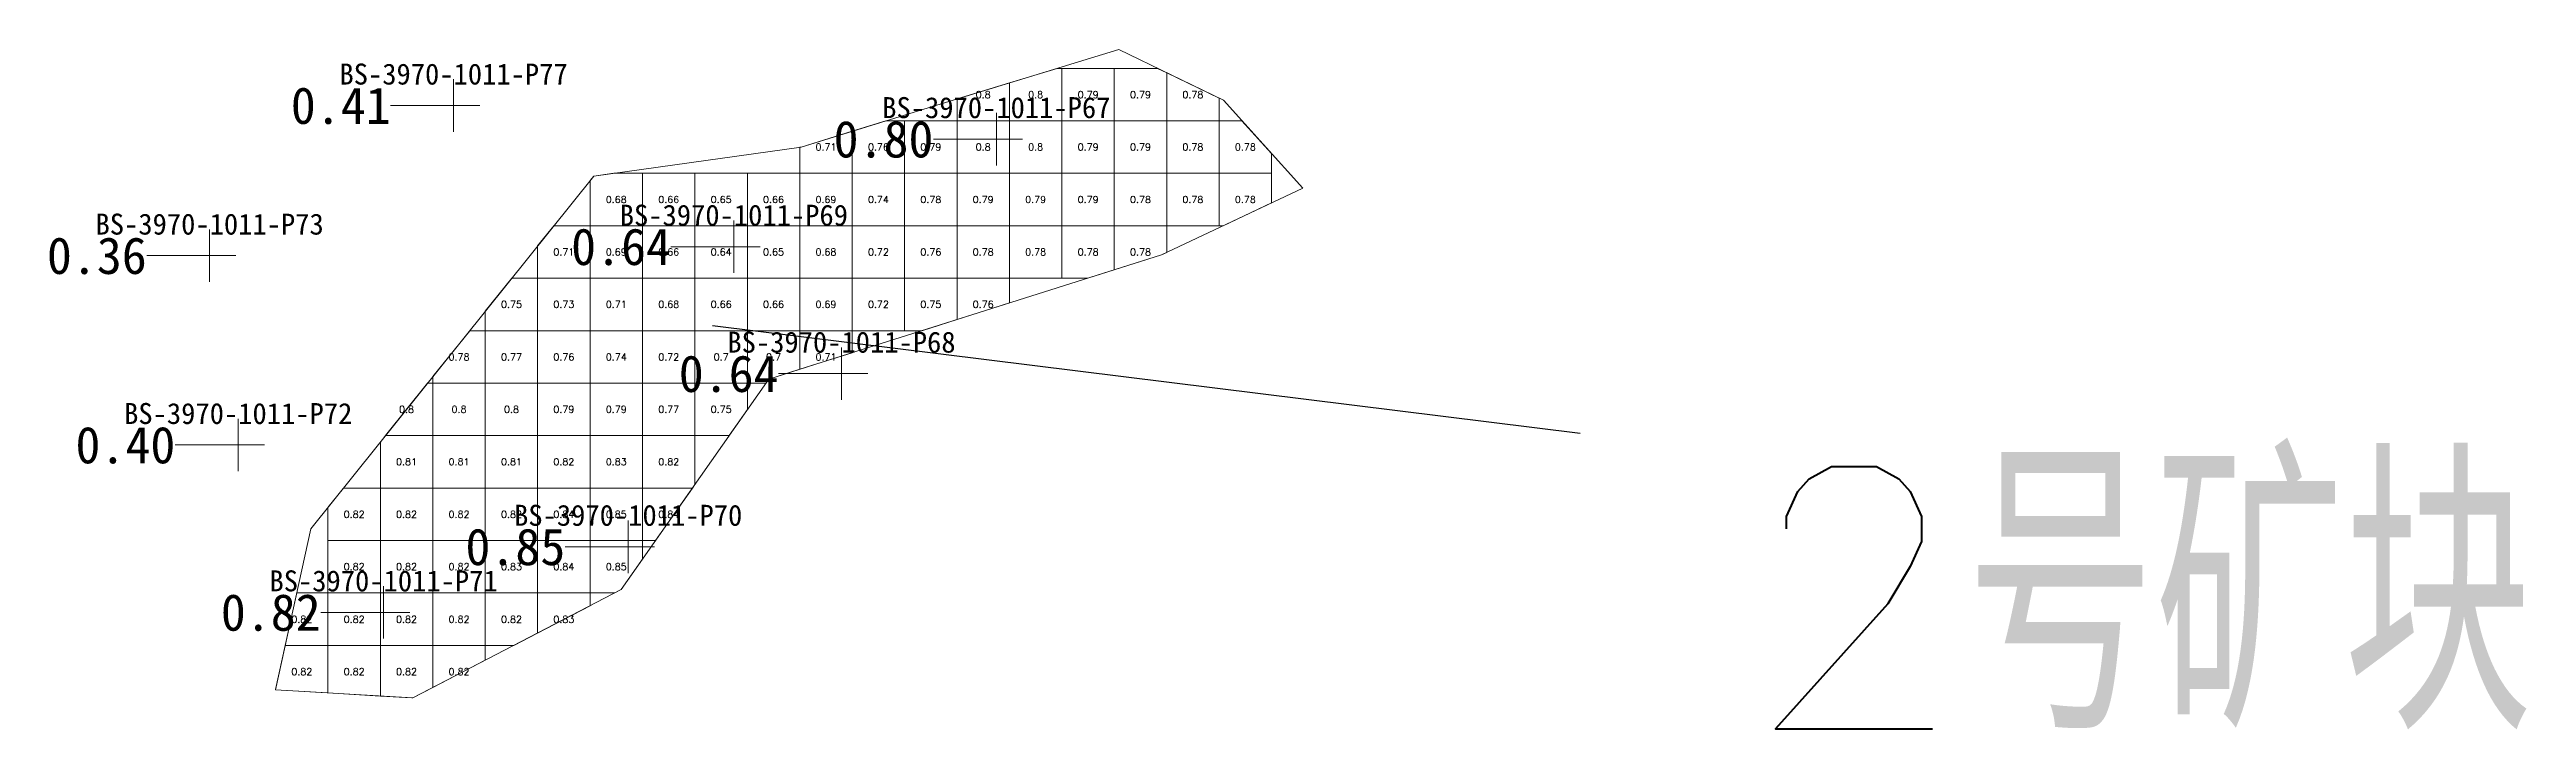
# Model space of a CAD drawing. Header units: inches. Extents: x 469757.4 to 469831.7, y 4349749.4 to 4349769.3.
# Drawn here: x 469784.46 to 469831.71, y 4349754.44 to 4349767.4 of the extents above; entities that cross this region are included whole.
import ezdxf
from ezdxf.enums import TextEntityAlignment as Align

# ---------------------------------------------------------------- set-up
doc = ezdxf.new("R2010")
doc.units = ezdxf.units.IN
doc.header["$MEASUREMENT"] = 0
for name, color, linetype, lineweight in [('孔口文字', 7, 'Continuous', 0), ('点', 7, 'Continuous', 0), ('爆区方格网', 7, 'Continuous', 0), ('线条', 7, 'Continuous', 0), ('钻孔', 7, 'Continuous', 0)]:
    doc.layers.add(name, color=color, linetype=linetype, lineweight=lineweight)
doc.styles.add('3dmine_textStyle_1', font='txt.shx', dxfattribs={"height": 1, "bigfont": 'gbcbig.shx'})
doc.styles.add('3dmine_textStyle_2', font='simsunb.ttf', dxfattribs={"height": 1})
doc.styles.add('Standard_Shx', font='txt.shx', dxfattribs={"bigfont": 'gbcbig.shx'})

msp = doc.modelspace()

# ---------------------------------------------------------------- hatches: boundary and pattern name
at = {"layer": '钻孔', "linetype": 'Continuous', "lineweight": 0, "true_color": 0x808080, "extrusion": (0, 1, 0)}
for points in [[(-469793.168, 3960.64), (-469792.168, 3960.64), (-469792.168, 3972.64), (-469793.168, 3972.64)], [(-469788.515, 3960.32), (-469787.515, 3960.32), (-469787.515, 3972.32), (-469788.515, 3972.32)], [(-469789.06, 3960.25), (-469788.06, 3960.25), (-469788.06, 3972.25), (-469789.06, 3972.25)]]:
    msp.add_hatch(color=8, dxfattribs=at).paths.add_polyline_path(points, flags=0)
at = {"layer": '钻孔', "linetype": 'Continuous', "lineweight": 0, "true_color": 0x00ffff, "extrusion": (0, 1, 0)}
for points in [[(-469803.522, 3960.91), (-469802.522, 3960.91), (-469802.522, 3972.91), (-469803.522, 3972.91)], [(-469798.515, 3960.88), (-469797.515, 3960.88), (-469797.515, 3972.88), (-469798.515, 3972.88)], [(-469800.568, 3960.97), (-469799.568, 3960.97), (-469799.568, 3972.97), (-469800.568, 3972.97)], [(-469796.499, 3960.69), (-469795.499, 3960.69), (-469795.499, 3972.69), (-469796.499, 3972.69)], [(-469791.833, 3960.33), (-469790.833, 3960.33), (-469790.833, 3972.33), (-469791.833, 3972.33)]]:
    msp.add_hatch(color=4, dxfattribs=at).paths.add_polyline_path(points, flags=0)

# ---------------------------------------------------------------- linework, layer by layer
msp.add_line((469797.106, 4349762.138), (469813.657, 4349760.088))
at = {"color": 4, "linetype": 'Continuous', "lineweight": 0, "true_color": 0x00ffff, "elevation": 3972.29}
msp.add_lwpolyline([(469789.446, 4349758.265), (469788.771, 4349755.193), (469791.392, 4349755.038), (469795.365, 4349757.103), (469798.18, 4349761.115), (469799.201, 4349761.438), (469802.316, 4349762.423), (469805.674, 4349763.484), (469808.366, 4349764.758), (469806.853, 4349766.431), (469804.861, 4349767.396), (469801.301, 4349766.314), (469798.797, 4349765.539), (469794.841, 4349764.985), (469789.446, 4349758.265), (469789.446, 4349758.265)], dxfattribs=at)
at = {"layer": '点', "color": 138, "linetype": 'Continuous', "lineweight": 0, "true_color": 0x004c4c}
for points, elevation in [([(469792.168, 4349765.83), (469792.168, 4349766.83)], 3972.64), ([(469792.668, 4349766.33), (469791.668, 4349766.33)], 3972.64), ([(469802.522, 4349765.19), (469802.522, 4349766.19)], 3972.91), ([(469803.022, 4349765.69), (469802.022, 4349765.69)], 3972.91), ([(469787.515, 4349762.97), (469787.515, 4349763.97)], 3972.32), ([(469797.515, 4349763.14), (469797.515, 4349764.14)], 3972.88), ([(469788.015, 4349763.47), (469787.015, 4349763.47)], 3972.32), ([(469798.015, 4349763.64), (469797.015, 4349763.64)], 3972.88), ([(469799.568, 4349760.72), (469799.568, 4349761.72)], 3972.97), ([(469800.068, 4349761.22), (469799.068, 4349761.22)], 3972.97), ([(469788.06, 4349759.36), (469788.06, 4349760.36)], 3972.25), ([(469788.56, 4349759.86), (469787.56, 4349759.86)], 3972.25), ([(469795.499, 4349757.42), (469795.499, 4349758.42)], 3972.69), ([(469795.999, 4349757.92), (469794.999, 4349757.92)], 3972.69), ([(469790.833, 4349756.17), (469790.833, 4349757.17)], 3972.33), ([(469791.333, 4349756.67), (469790.333, 4349756.67)], 3972.33)]:
    msp.add_lwpolyline(points, dxfattribs=dict(at, elevation=elevation))
at = {"layer": '爆区方格网', "color": 4, "linetype": 'Continuous', "lineweight": 0, "true_color": 0x00ffff, "elevation": 3972.33}
for points in [[(469803.772, 4349766.039), (469802.772, 4349766.039), (469802.772, 4349766.762), (469803.685, 4349767.039), (469803.772, 4349767.039), (469803.772, 4349766.039)], [(469804.772, 4349766.039), (469803.772, 4349766.039), (469803.772, 4349767.039), (469804.772, 4349767.039), (469804.772, 4349766.039)], [(469805.772, 4349766.955), (469805.772, 4349766.039), (469804.772, 4349766.039), (469804.772, 4349767.039), (469805.599, 4349767.039), (469805.772, 4349766.955)], [(469806.772, 4349766.47), (469806.772, 4349766.039), (469805.772, 4349766.039), (469805.772, 4349766.955), (469806.772, 4349766.47)], [(469802.772, 4349766.039), (469801.772, 4349766.039), (469801.772, 4349766.458), (469802.772, 4349766.762), (469802.772, 4349766.039)], [(469799.772, 4349765.039), (469798.772, 4349765.039), (469798.772, 4349765.536), (469798.797, 4349765.539), (469799.772, 4349765.841), (469799.772, 4349765.039)], [(469800.772, 4349765.039), (469799.772, 4349765.039), (469799.772, 4349765.841), (469800.412, 4349766.039), (469800.772, 4349766.039), (469800.772, 4349765.039)], [(469801.772, 4349765.039), (469800.772, 4349765.039), (469800.772, 4349766.039), (469801.772, 4349766.039), (469801.772, 4349765.039)], [(469802.772, 4349765.039), (469801.772, 4349765.039), (469801.772, 4349766.039), (469802.772, 4349766.039), (469802.772, 4349765.039)], [(469803.772, 4349765.039), (469802.772, 4349765.039), (469802.772, 4349766.039), (469803.772, 4349766.039), (469803.772, 4349765.039)], [(469804.772, 4349765.039), (469803.772, 4349765.039), (469803.772, 4349766.039), (469804.772, 4349766.039), (469804.772, 4349765.039)], [(469805.772, 4349765.039), (469804.772, 4349765.039), (469804.772, 4349766.039), (469805.772, 4349766.039), (469805.772, 4349765.039)], [(469806.772, 4349765.039), (469805.772, 4349765.039), (469805.772, 4349766.039), (469806.772, 4349766.039), (469806.772, 4349765.039)], [(469807.772, 4349765.414), (469807.772, 4349765.039), (469806.772, 4349765.039), (469806.772, 4349766.039), (469807.208, 4349766.039), (469807.772, 4349765.414)], [(469795.772, 4349764.039), (469794.772, 4349764.039), (469794.772, 4349764.899), (469794.841, 4349764.985), (469795.228, 4349765.039), (469795.772, 4349765.039), (469795.772, 4349764.039)], [(469796.772, 4349764.039), (469795.772, 4349764.039), (469795.772, 4349765.039), (469796.772, 4349765.039), (469796.772, 4349764.039)], [(469797.772, 4349764.039), (469796.772, 4349764.039), (469796.772, 4349765.039), (469797.772, 4349765.039), (469797.772, 4349764.039)], [(469798.772, 4349764.039), (469797.772, 4349764.039), (469797.772, 4349765.039), (469798.772, 4349765.039), (469798.772, 4349764.039)], [(469799.772, 4349764.039), (469798.772, 4349764.039), (469798.772, 4349765.039), (469799.772, 4349765.039), (469799.772, 4349764.039)], [(469800.772, 4349764.039), (469799.772, 4349764.039), (469799.772, 4349765.039), (469800.772, 4349765.039), (469800.772, 4349764.039)], [(469801.772, 4349764.039), (469800.772, 4349764.039), (469800.772, 4349765.039), (469801.772, 4349765.039), (469801.772, 4349764.039)], [(469802.772, 4349764.039), (469801.772, 4349764.039), (469801.772, 4349765.039), (469802.772, 4349765.039), (469802.772, 4349764.039)], [(469803.772, 4349764.039), (469802.772, 4349764.039), (469802.772, 4349765.039), (469803.772, 4349765.039), (469803.772, 4349764.039)], [(469804.772, 4349764.039), (469803.772, 4349764.039), (469803.772, 4349765.039), (469804.772, 4349765.039), (469804.772, 4349764.039)], [(469805.772, 4349764.039), (469804.772, 4349764.039), (469804.772, 4349765.039), (469805.772, 4349765.039), (469805.772, 4349764.039)], [(469806.772, 4349764.039), (469805.772, 4349764.039), (469805.772, 4349765.039), (469806.772, 4349765.039), (469806.772, 4349764.039)], [(469807.772, 4349764.477), (469806.847, 4349764.039), (469806.772, 4349764.039), (469806.772, 4349765.039), (469807.772, 4349765.039), (469807.772, 4349764.477)], [(469794.772, 4349763.039), (469793.772, 4349763.039), (469793.772, 4349763.654), (469794.082, 4349764.039), (469794.772, 4349764.039), (469794.772, 4349763.039)], [(469795.772, 4349763.039), (469794.772, 4349763.039), (469794.772, 4349764.039), (469795.772, 4349764.039), (469795.772, 4349763.039)], [(469796.772, 4349763.039), (469795.772, 4349763.039), (469795.772, 4349764.039), (469796.772, 4349764.039), (469796.772, 4349763.039)], [(469797.772, 4349763.039), (469796.772, 4349763.039), (469796.772, 4349764.039), (469797.772, 4349764.039), (469797.772, 4349763.039)], [(469798.772, 4349763.039), (469797.772, 4349763.039), (469797.772, 4349764.039), (469798.772, 4349764.039), (469798.772, 4349763.039)], [(469799.772, 4349763.039), (469798.772, 4349763.039), (469798.772, 4349764.039), (469799.772, 4349764.039), (469799.772, 4349763.039)], [(469800.772, 4349763.039), (469799.772, 4349763.039), (469799.772, 4349764.039), (469800.772, 4349764.039), (469800.772, 4349763.039)], [(469801.772, 4349763.039), (469800.772, 4349763.039), (469800.772, 4349764.039), (469801.772, 4349764.039), (469801.772, 4349763.039)], [(469802.772, 4349763.039), (469801.772, 4349763.039), (469801.772, 4349764.039), (469802.772, 4349764.039), (469802.772, 4349763.039)], [(469803.772, 4349763.039), (469802.772, 4349763.039), (469802.772, 4349764.039), (469803.772, 4349764.039), (469803.772, 4349763.039)], [(469804.772, 4349763.199), (469804.265, 4349763.039), (469803.772, 4349763.039), (469803.772, 4349764.039), (469804.772, 4349764.039), (469804.772, 4349763.199)], [(469805.772, 4349763.531), (469805.674, 4349763.484), (469804.772, 4349763.199), (469804.772, 4349764.039), (469805.772, 4349764.039), (469805.772, 4349763.531)], [(469793.772, 4349762.039), (469792.772, 4349762.039), (469792.772, 4349762.408), (469793.279, 4349763.039), (469793.772, 4349763.039), (469793.772, 4349762.039)], [(469794.772, 4349762.039), (469793.772, 4349762.039), (469793.772, 4349763.039), (469794.772, 4349763.039), (469794.772, 4349762.039)], [(469795.772, 4349762.039), (469794.772, 4349762.039), (469794.772, 4349763.039), (469795.772, 4349763.039), (469795.772, 4349762.039)], [(469796.772, 4349762.039), (469795.772, 4349762.039), (469795.772, 4349763.039), (469796.772, 4349763.039), (469796.772, 4349762.039)], [(469797.772, 4349762.039), (469796.772, 4349762.039), (469796.772, 4349763.039), (469797.772, 4349763.039), (469797.772, 4349762.039)], [(469798.772, 4349762.039), (469797.772, 4349762.039), (469797.772, 4349763.039), (469798.772, 4349763.039), (469798.772, 4349762.039)], [(469799.772, 4349762.039), (469798.772, 4349762.039), (469798.772, 4349763.039), (469799.772, 4349763.039), (469799.772, 4349762.039)], [(469800.772, 4349762.039), (469799.772, 4349762.039), (469799.772, 4349763.039), (469800.772, 4349763.039), (469800.772, 4349762.039)], [(469801.772, 4349762.251), (469801.102, 4349762.039), (469800.772, 4349762.039), (469800.772, 4349763.039), (469801.772, 4349763.039), (469801.772, 4349762.251)], [(469802.772, 4349762.567), (469802.316, 4349762.423), (469801.772, 4349762.251), (469801.772, 4349763.039), (469802.772, 4349763.039), (469802.772, 4349762.567)], [(469792.772, 4349761.039), (469791.772, 4349761.039), (469791.772, 4349761.163), (469792.476, 4349762.039), (469792.772, 4349762.039), (469792.772, 4349761.039)], [(469793.772, 4349761.039), (469792.772, 4349761.039), (469792.772, 4349762.039), (469793.772, 4349762.039), (469793.772, 4349761.039)], [(469794.772, 4349761.039), (469793.772, 4349761.039), (469793.772, 4349762.039), (469794.772, 4349762.039), (469794.772, 4349761.039)], [(469795.772, 4349761.039), (469794.772, 4349761.039), (469794.772, 4349762.039), (469795.772, 4349762.039), (469795.772, 4349761.039)], [(469796.772, 4349761.039), (469795.772, 4349761.039), (469795.772, 4349762.039), (469796.772, 4349762.039), (469796.772, 4349761.039)], [(469797.772, 4349761.039), (469796.772, 4349761.039), (469796.772, 4349762.039), (469797.772, 4349762.039), (469797.772, 4349761.039)], [(469798.772, 4349761.303), (469798.18, 4349761.115), (469798.126, 4349761.039), (469797.772, 4349761.039), (469797.772, 4349762.039), (469798.772, 4349762.039), (469798.772, 4349761.303)], [(469799.772, 4349761.619), (469799.201, 4349761.438), (469798.772, 4349761.303), (469798.772, 4349762.039), (469799.772, 4349762.039), (469799.772, 4349761.619)], [(469791.772, 4349760.039), (469790.871, 4349760.039), (469791.673, 4349761.039), (469791.772, 4349761.039), (469791.772, 4349760.039)], [(469792.772, 4349760.039), (469791.772, 4349760.039), (469791.772, 4349761.039), (469792.772, 4349761.039), (469792.772, 4349760.039)], [(469793.772, 4349760.039), (469792.772, 4349760.039), (469792.772, 4349761.039), (469793.772, 4349761.039), (469793.772, 4349760.039)], [(469794.772, 4349760.039), (469793.772, 4349760.039), (469793.772, 4349761.039), (469794.772, 4349761.039), (469794.772, 4349760.039)], [(469795.772, 4349760.039), (469794.772, 4349760.039), (469794.772, 4349761.039), (469795.772, 4349761.039), (469795.772, 4349760.039)], [(469796.772, 4349760.039), (469795.772, 4349760.039), (469795.772, 4349761.039), (469796.772, 4349761.039), (469796.772, 4349760.039)], [(469797.772, 4349760.535), (469797.425, 4349760.039), (469796.772, 4349760.039), (469796.772, 4349761.039), (469797.772, 4349761.039), (469797.772, 4349760.535)], [(469791.772, 4349759.039), (469790.772, 4349759.039), (469790.772, 4349759.917), (469790.871, 4349760.039), (469791.772, 4349760.039), (469791.772, 4349759.039)], [(469792.772, 4349759.039), (469791.772, 4349759.039), (469791.772, 4349760.039), (469792.772, 4349760.039), (469792.772, 4349759.039)], [(469793.772, 4349759.039), (469792.772, 4349759.039), (469792.772, 4349760.039), (469793.772, 4349760.039), (469793.772, 4349759.039)], [(469794.772, 4349759.039), (469793.772, 4349759.039), (469793.772, 4349760.039), (469794.772, 4349760.039), (469794.772, 4349759.039)], [(469795.772, 4349759.039), (469794.772, 4349759.039), (469794.772, 4349760.039), (469795.772, 4349760.039), (469795.772, 4349759.039)], [(469796.772, 4349759.109), (469796.724, 4349759.039), (469795.772, 4349759.039), (469795.772, 4349760.039), (469796.772, 4349760.039), (469796.772, 4349759.109)], [(469790.772, 4349758.039), (469789.772, 4349758.039), (469789.772, 4349758.671), (469790.068, 4349759.039), (469790.772, 4349759.039), (469790.772, 4349758.039)], [(469791.772, 4349758.039), (469790.772, 4349758.039), (469790.772, 4349759.039), (469791.772, 4349759.039), (469791.772, 4349758.039)], [(469792.772, 4349758.039), (469791.772, 4349758.039), (469791.772, 4349759.039), (469792.772, 4349759.039), (469792.772, 4349758.039)], [(469793.772, 4349758.039), (469792.772, 4349758.039), (469792.772, 4349759.039), (469793.772, 4349759.039), (469793.772, 4349758.039)], [(469794.772, 4349758.039), (469793.772, 4349758.039), (469793.772, 4349759.039), (469794.772, 4349759.039), (469794.772, 4349758.039)], [(469795.772, 4349758.039), (469794.772, 4349758.039), (469794.772, 4349759.039), (469795.772, 4349759.039), (469795.772, 4349758.039)], [(469796.022, 4349758.039), (469795.772, 4349758.039), (469795.772, 4349759.039), (469796.724, 4349759.039), (469796.022, 4349758.039)], [(469790.772, 4349757.039), (469789.772, 4349757.039), (469789.772, 4349758.039), (469790.772, 4349758.039), (469790.772, 4349757.039)], [(469791.772, 4349757.039), (469790.772, 4349757.039), (469790.772, 4349758.039), (469791.772, 4349758.039), (469791.772, 4349757.039)], [(469792.772, 4349757.039), (469791.772, 4349757.039), (469791.772, 4349758.039), (469792.772, 4349758.039), (469792.772, 4349757.039)], [(469793.772, 4349757.039), (469792.772, 4349757.039), (469792.772, 4349758.039), (469793.772, 4349758.039), (469793.772, 4349757.039)], [(469794.772, 4349757.039), (469793.772, 4349757.039), (469793.772, 4349758.039), (469794.772, 4349758.039), (469794.772, 4349757.039)], [(469795.772, 4349757.683), (469795.365, 4349757.103), (469795.243, 4349757.039), (469794.772, 4349757.039), (469794.772, 4349758.039), (469795.772, 4349758.039), (469795.772, 4349757.683)], [(469789.772, 4349756.039), (469788.957, 4349756.039), (469789.177, 4349757.039), (469789.772, 4349757.039), (469789.772, 4349756.039)], [(469790.772, 4349756.039), (469789.772, 4349756.039), (469789.772, 4349757.039), (469790.772, 4349757.039), (469790.772, 4349756.039)], [(469791.772, 4349756.039), (469790.772, 4349756.039), (469790.772, 4349757.039), (469791.772, 4349757.039), (469791.772, 4349756.039)], [(469792.772, 4349756.039), (469791.772, 4349756.039), (469791.772, 4349757.039), (469792.772, 4349757.039), (469792.772, 4349756.039)], [(469793.772, 4349756.275), (469793.318, 4349756.039), (469792.772, 4349756.039), (469792.772, 4349757.039), (469793.772, 4349757.039), (469793.772, 4349756.275)], [(469794.772, 4349756.795), (469793.772, 4349756.275), (469793.772, 4349757.039), (469794.772, 4349757.039), (469794.772, 4349756.795)], [(469789.772, 4349755.134), (469788.772, 4349755.193), (469788.772, 4349755.198), (469788.957, 4349756.039), (469789.772, 4349756.039), (469789.772, 4349755.134)], [(469790.772, 4349755.075), (469789.772, 4349755.134), (469789.772, 4349756.039), (469790.772, 4349756.039), (469790.772, 4349755.075)], [(469791.772, 4349755.236), (469791.394, 4349755.039), (469791.375, 4349755.039), (469790.772, 4349755.075), (469790.772, 4349756.039), (469791.772, 4349756.039), (469791.772, 4349755.236)], [(469792.772, 4349755.756), (469791.772, 4349755.236), (469791.772, 4349756.039), (469792.772, 4349756.039), (469792.772, 4349755.756)]]:
    msp.add_lwpolyline(points, dxfattribs=at)
at = {"layer": '线条', "color": 138, "linetype": 'Continuous', "lineweight": 0, "true_color": 0x004c4c}
for points, elevation in [([(469792.168, 4349766.33), (469792.168, 4349766.33), (469792.168, 4349766.33)], 3972.64), ([(469802.522, 4349765.69), (469802.522, 4349765.69), (469802.522, 4349765.69)], 3972.91), ([(469787.515, 4349763.47), (469787.515, 4349763.47), (469787.515, 4349763.47)], 3972.32), ([(469797.515, 4349763.64), (469797.515, 4349763.64), (469797.515, 4349763.64)], 3972.88), ([(469799.568, 4349761.22), (469799.568, 4349761.22), (469799.568, 4349761.22)], 3972.97), ([(469788.06, 4349759.86), (469788.06, 4349759.86), (469788.06, 4349759.86)], 3972.25), ([(469795.499, 4349757.92), (469795.499, 4349757.92), (469795.499, 4349757.92)], 3972.69), ([(469790.833, 4349756.67), (469790.833, 4349756.67), (469790.833, 4349756.67)], 3972.33)]:
    msp.add_lwpolyline(points, dxfattribs=dict(at, elevation=elevation))
at = {"layer": '钻孔', "color": 8, "linetype": 'Continuous', "lineweight": 0, "true_color": 0x808080}
for points, elevation in [([(469792.168, 4349766.33), (469790.968, 4349766.33)], 3972.64), ([(469792.168, 4349766.33), (469790.968, 4349766.33)], 3960.64), ([(469787.515, 4349763.47), (469786.315, 4349763.47)], 3972.32), ([(469787.515, 4349763.47), (469786.315, 4349763.47)], 3960.32), ([(469788.06, 4349759.86), (469786.86, 4349759.86)], 3972.25), ([(469788.06, 4349759.86), (469786.86, 4349759.86)], 3960.25)]:
    msp.add_lwpolyline(points, dxfattribs=dict(at, elevation=elevation))
at = {"layer": '钻孔', "color": 4, "linetype": 'Continuous', "lineweight": 0, "true_color": 0x00ffff}
for points, elevation in [([(469802.522, 4349765.69), (469801.322, 4349765.69)], 3972.91), ([(469802.522, 4349765.69), (469801.322, 4349765.69)], 3960.91), ([(469797.515, 4349763.64), (469796.315, 4349763.64)], 3972.88), ([(469797.515, 4349763.64), (469796.315, 4349763.64)], 3960.88), ([(469799.568, 4349761.22), (469798.368, 4349761.22)], 3972.97), ([(469799.568, 4349761.22), (469798.368, 4349761.22)], 3960.97), ([(469795.499, 4349757.92), (469794.299, 4349757.92)], 3972.69), ([(469795.499, 4349757.92), (469794.299, 4349757.92)], 3960.69), ([(469790.833, 4349756.67), (469789.633, 4349756.67)], 3972.33), ([(469790.833, 4349756.67), (469789.633, 4349756.67)], 3960.33)]:
    msp.add_lwpolyline(points, dxfattribs=dict(at, elevation=elevation))

# ---------------------------------------------------------------- texts
at = {"color": 4, "linetype": 'Continuous', "lineweight": 0, "true_color": 0x00ffff, "style": '3dmine_textStyle_1'}
for s, p in [('0.8', (469802.272, 4349766.539, 3972.33)), ('0.8', (469803.272, 4349766.539, 3972.33)), ('0.79', (469804.272, 4349766.539, 3972.33)), ('0.79', (469805.272, 4349766.539, 3972.33)), ('0.78', (469806.272, 4349766.539, 3972.33)), ('0.71', (469799.272, 4349765.539, 3972.33)), ('0.76', (469800.272, 4349765.539, 3972.33)), ('0.79', (469801.272, 4349765.539, 3972.33)), ('0.8', (469802.272, 4349765.539, 3972.33)), ('0.8', (469803.272, 4349765.539, 3972.33)), ('0.79', (469804.272, 4349765.539, 3972.33)), ('0.79', (469805.272, 4349765.539, 3972.33)), ('0.78', (469806.272, 4349765.539, 3972.33)), ('0.78', (469807.272, 4349765.539, 3972.33)), ('0.68', (469795.272, 4349764.539, 3972.33)), ('0.66', (469796.272, 4349764.539, 3972.33)), ('0.65', (469797.272, 4349764.539, 3972.33)), ('0.66', (469798.272, 4349764.539, 3972.33)), ('0.69', (469799.272, 4349764.539, 3972.33)), ('0.74', (469800.272, 4349764.539, 3972.33)), ('0.78', (469801.272, 4349764.539, 3972.33)), ('0.79', (469802.272, 4349764.539, 3972.33)), ('0.79', (469803.272, 4349764.539, 3972.33)), ('0.79', (469804.272, 4349764.539, 3972.33)), ('0.78', (469805.272, 4349764.539, 3972.33)), ('0.78', (469806.272, 4349764.539, 3972.33)), ('0.78', (469807.272, 4349764.539, 3972.33)), ('0.71', (469794.272, 4349763.539, 3972.33)), ('0.69', (469795.272, 4349763.539, 3972.33)), ('0.66', (469796.272, 4349763.539, 3972.33)), ('0.64', (469797.272, 4349763.539, 3972.33)), ('0.65', (469798.272, 4349763.539, 3972.33)), ('0.68', (469799.272, 4349763.539, 3972.33)), ('0.72', (469800.272, 4349763.539, 3972.33)), ('0.76', (469801.272, 4349763.539, 3972.33)), ('0.78', (469802.272, 4349763.539, 3972.33)), ('0.78', (469803.272, 4349763.539, 3972.33)), ('0.78', (469804.272, 4349763.539, 3972.33)), ('0.78', (469805.272, 4349763.539, 3972.33)), ('0.75', (469793.272, 4349762.539, 3972.33)), ('0.73', (469794.272, 4349762.539, 3972.33)), ('0.71', (469795.272, 4349762.539, 3972.33)), ('0.68', (469796.272, 4349762.539, 3972.33)), ('0.66', (469797.272, 4349762.539, 3972.33)), ('0.66', (469798.272, 4349762.539, 3972.33)), ('0.69', (469799.272, 4349762.539, 3972.33)), ('0.72', (469800.272, 4349762.539, 3972.33)), ('0.75', (469801.272, 4349762.539, 3972.33)), ('0.76', (469802.272, 4349762.539, 3972.33)), ('0.78', (469792.272, 4349761.539, 3972.33)), ('0.77', (469793.272, 4349761.539, 3972.33)), ('0.76', (469794.272, 4349761.539, 3972.33)), ('0.74', (469795.272, 4349761.539, 3972.33)), ('0.72', (469796.272, 4349761.539, 3972.33)), ('0.7', (469797.272, 4349761.539, 3972.33)), ('0.7', (469798.272, 4349761.539, 3972.33)), ('0.71', (469799.272, 4349761.539, 3972.33)), ('0.8', (469791.272, 4349760.539, 3972.33)), ('0.8', (469792.272, 4349760.539, 3972.33)), ('0.8', (469793.272, 4349760.539, 3972.33)), ('0.79', (469794.272, 4349760.539, 3972.33)), ('0.79', (469795.272, 4349760.539, 3972.33)), ('0.77', (469796.272, 4349760.539, 3972.33)), ('0.75', (469797.272, 4349760.539, 3972.33)), ('0.81', (469791.272, 4349759.539, 3972.33)), ('0.81', (469792.272, 4349759.539, 3972.33)), ('0.81', (469793.272, 4349759.539, 3972.33)), ('0.82', (469794.272, 4349759.539, 3972.33)), ('0.83', (469795.272, 4349759.539, 3972.33)), ('0.82', (469796.272, 4349759.539, 3972.33)), ('0.82', (469790.272, 4349758.539, 3972.33)), ('0.82', (469791.272, 4349758.539, 3972.33)), ('0.82', (469792.272, 4349758.539, 3972.33)), ('0.82', (469793.272, 4349758.539, 3972.33)), ('0.84', (469794.272, 4349758.539, 3972.33)), ('0.85', (469795.272, 4349758.539, 3972.33)), ('0.84', (469796.272, 4349758.539, 3972.33)), ('0.82', (469790.272, 4349757.539, 3972.33)), ('0.82', (469791.272, 4349757.539, 3972.33)), ('0.82', (469792.272, 4349757.539, 3972.33)), ('0.83', (469793.272, 4349757.539, 3972.33)), ('0.84', (469794.272, 4349757.539, 3972.33)), ('0.85', (469795.272, 4349757.539, 3972.33)), ('0.82', (469789.272, 4349756.539, 3972.33)), ('0.82', (469790.272, 4349756.539, 3972.33)), ('0.82', (469791.272, 4349756.539, 3972.33)), ('0.82', (469792.272, 4349756.539, 3972.33)), ('0.82', (469793.272, 4349756.539, 3972.33)), ('0.83', (469794.272, 4349756.539, 3972.33)), ('0.82', (469789.272, 4349755.539, 3972.33)), ('0.82', (469790.272, 4349755.539, 3972.33)), ('0.82', (469791.272, 4349755.539, 3972.33)), ('0.82', (469792.272, 4349755.539, 3972.33))]:
    msp.add_text(s, height=0.1333, dxfattribs=at).set_placement(p, align=Align.MIDDLE_CENTER)
at = {"insert": (469816.74, 4349759.451), "char_height": 5, "attachment_point": 1, "style": 'Standard_Shx'}
msp.add_mtext_dynamic_manual_height_columns('2号矿块', width=17.29521, gutter_width=1, heights=[0], dxfattribs=at)
at = {"layer": '孔口文字', "color": 138, "linetype": 'Continuous', "lineweight": 0, "true_color": 0x004c4c, "style": '3dmine_textStyle_2'}
for s, p in [('BS-3970-1011-P77', (469792.168, 4349766.73, 3972.64)), ('BS-3970-1011-P67', (469802.522, 4349766.09, 3972.91)), ('BS-3970-1011-P69', (469797.515, 4349764.04, 3972.88)), ('BS-3970-1011-P73', (469787.515, 4349763.87, 3972.32)), ('BS-3970-1011-P68', (469799.568, 4349761.62, 3972.97)), ('BS-3970-1011-P72', (469788.06, 4349760.26, 3972.25)), ('BS-3970-1011-P70', (469795.499, 4349758.32, 3972.69)), ('BS-3970-1011-P71', (469790.833, 4349757.07, 3972.33))]:
    msp.add_text(s, height=0.4, dxfattribs=at).set_placement(p, align=Align.CENTER)
at = {"layer": '钻孔', "color": 8, "linetype": 'Continuous', "lineweight": 0, "true_color": 0x808080, "style": '3dmine_textStyle_2'}
for s, p in [('0.41', (469790.968, 4349766.33, 3972.64)), ('0.36', (469786.315, 4349763.47, 3972.32)), ('0.40', (469786.86, 4349759.86, 3972.25))]:
    msp.add_text(s, height=0.7, dxfattribs=at).set_placement(p, align=Align.MIDDLE_RIGHT)
at = {"layer": '钻孔', "color": 4, "linetype": 'Continuous', "lineweight": 0, "true_color": 0x00ffff, "style": '3dmine_textStyle_2'}
for s, p in [('0.80', (469801.322, 4349765.69, 3972.91)), ('0.64', (469796.315, 4349763.64, 3972.88)), ('0.64', (469798.368, 4349761.22, 3972.97)), ('0.85', (469794.299, 4349757.92, 3972.69)), ('0.82', (469789.633, 4349756.67, 3972.33))]:
    msp.add_text(s, height=0.7, dxfattribs=at).set_placement(p, align=Align.MIDDLE_RIGHT)

doc.saveas('drawing.dxf')
